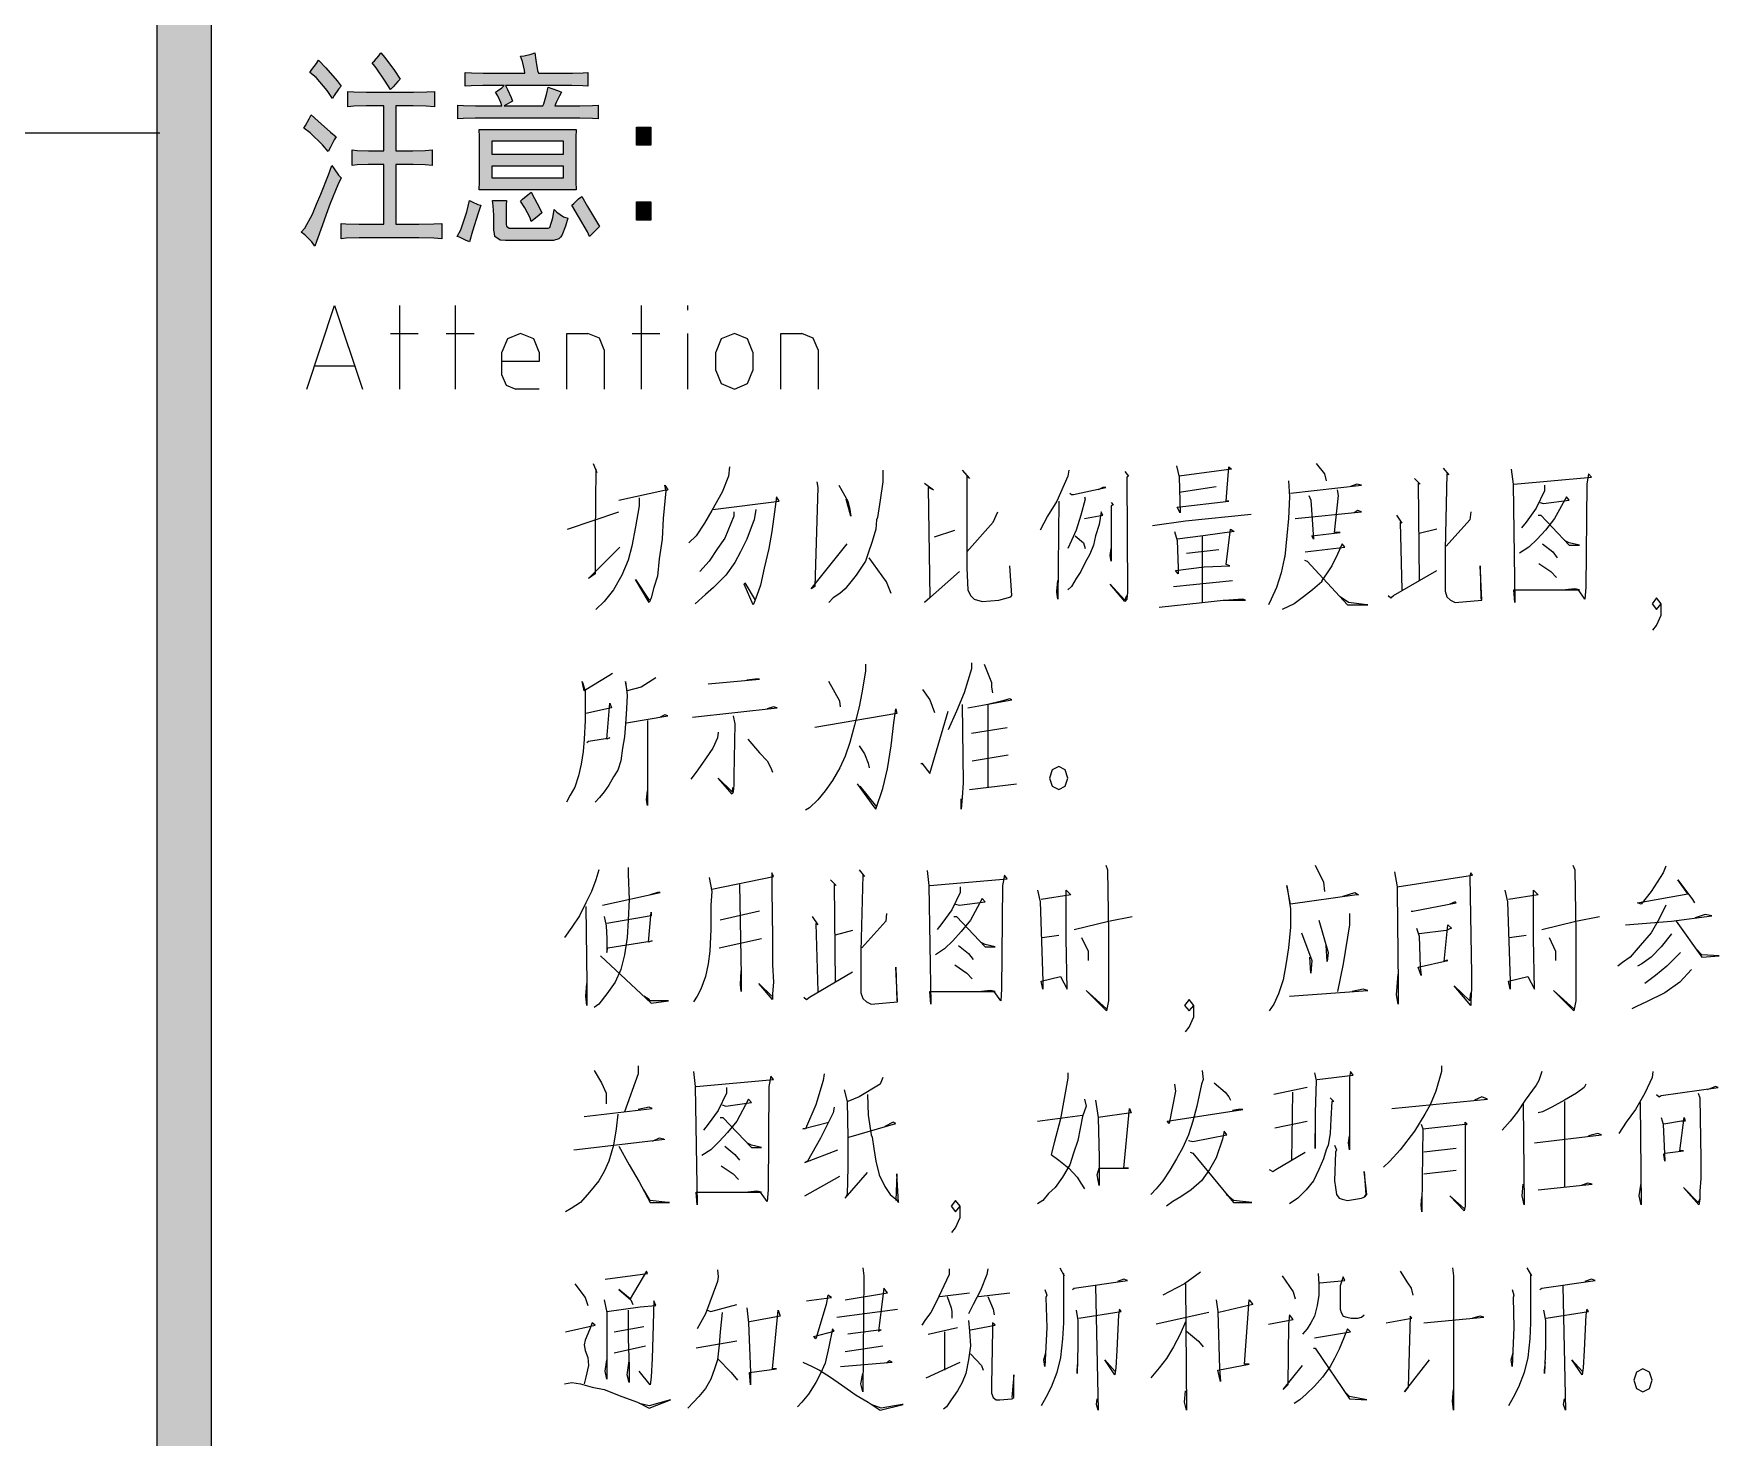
# Model space of a CAD drawing. Header units: millimetres. Extents: x 0 to 829, y 0 to 586.
# Drawn here: x 767.22 to 797.86, y 418.97 to 444.48 of the extents above; entities that cross this region are included whole.
import ezdxf

# ---------------------------------------------------------------- set-up
doc = ezdxf.new("R2010")
doc.units = ezdxf.units.MM

msp = doc.modelspace()

# ---------------------------------------------------------------- hatches: boundary and pattern name
h = msp.add_hatch(color=0)
h.dxf.hatch_style = 2
h.paths.add_polyline_path([(770.449028, 9.860139), (769.464778, 9.860139), (769.464778, 575.772139), (770.449028, 575.772139)])
h = msp.add_hatch(color=0)
h.dxf.hatch_style = 2
h.paths.add_polyline_path([(772.399889, 443.999056), (772.530417, 443.865), (772.738556, 443.628639), (772.809111, 443.526333), (772.759722, 443.473417), (772.682111, 443.360528), (772.653889, 443.304083), (772.558639, 443.45225), (772.354028, 443.688611), (772.241139, 443.776806), (772.279944, 443.829722), (772.361083, 443.939083)])
h = msp.add_hatch(color=0)
h.dxf.hatch_style = 2
h.paths.add_polyline_path([(773.377083, 443.953194), (773.415889, 443.992), (773.4935, 444.080194), (773.532306, 444.133111), (773.602861, 444.048444), (773.77925, 443.812083), (773.885083, 443.656861), (773.84275, 443.614528), (773.754556, 443.51575), (773.708694, 443.466361), (773.613444, 443.621583), (773.447639, 443.865)])
h = msp.add_hatch(color=0)
h.dxf.hatch_style = 2
h.paths.add_polyline_path([(775.486694, 443.540444), (775.384389, 443.540444), (775.172722, 443.533389), (775.063361, 443.526333), (775.063361, 443.776806), (775.179778, 443.76975), (775.391444, 443.762694), (775.486694, 443.762694), (776.149917, 443.762694), (776.146389, 443.819139), (776.107583, 443.977889), (776.072306, 444.073139), (776.135806, 444.080194), (776.262806, 444.108417), (776.329833, 444.133111), (776.351, 443.999056), (776.38275, 443.812083), (776.396861, 443.762694), (776.904861, 443.762694), (777.01775, 443.762694), (777.211778, 443.76975), (777.296444, 443.776806), (777.296444, 443.526333), (777.201194, 443.533389), (777.007167, 443.540444), (776.904861, 443.540444), (775.797139, 443.540444), (775.835944, 443.466361), (775.902972, 443.32525), (775.927667, 443.258222), (775.772444, 443.170028), (776.474472, 443.170028), (776.495639, 443.205306), (776.545028, 443.378167), (776.57325, 443.508694), (776.640278, 443.487528), (776.760222, 443.441667), (776.816667, 443.4205), (776.777861, 443.353472), (776.717889, 443.23), (776.696722, 443.170028), (777.028333, 443.170028), (777.151806, 443.170028), (777.377583, 443.177083), (777.483417, 443.184139), (777.483417, 442.933667), (777.377583, 442.940722), (777.151806, 442.947778), (777.028333, 442.947778), (775.363222, 442.947778), (775.246806, 442.947778), (775.028083, 442.940722), (774.929306, 442.933667), (774.929306, 443.184139), (775.035139, 443.177083), (775.250333, 443.170028), (775.363222, 443.170028), (775.730111, 443.170028), (775.712472, 443.23), (775.656028, 443.353472), (775.617222, 443.4205), (775.6525, 443.441667), (775.730111, 443.501639), (775.772444, 443.540444)])
h = msp.add_hatch(color=0)
h.dxf.hatch_style = 2
h.paths.add_polyline_path([(774.019139, 443.4205), (774.124972, 443.4205), (774.368389, 443.427556), (774.5095, 443.434611), (774.5095, 443.155917), (774.357806, 443.162972), (774.117917, 443.170028), (774.029722, 443.170028), (773.807472, 443.170028), (773.807472, 442.355111), (774.019139, 442.355111), (774.114389, 442.355111), (774.336639, 442.362167), (774.463639, 442.369222), (774.463639, 442.087), (774.340167, 442.097583), (774.117917, 442.104639), (774.019139, 442.104639), (773.807472, 442.104639), (773.807472, 441.021611), (774.086167, 441.021611), (774.220222, 441.021611), (774.495389, 441.028667), (774.640028, 441.035722), (774.640028, 440.757028), (774.495389, 440.764083), (774.22375, 440.771139), (774.09675, 440.771139), (773.285361, 440.771139), (773.140722, 440.771139), (772.904361, 440.764083), (772.809111, 440.757028), (772.809111, 441.035722), (772.897306, 441.028667), (773.140722, 441.021611), (773.295944, 441.021611), (773.585222, 441.021611), (773.585222, 442.104639), (773.408833, 442.104639), (773.303, 442.104639), (773.101917, 442.097583), (773.010194, 442.087), (773.010194, 442.369222), (773.101917, 442.362167), (773.310056, 442.355111), (773.419417, 442.355111), (773.585222, 442.355111), (773.585222, 443.170028), (773.377083, 443.170028), (773.264194, 443.170028), (773.041944, 443.162972), (772.932583, 443.155917), (772.932583, 443.434611), (773.041944, 443.427556), (773.27125, 443.4205), (773.387667, 443.4205)])
h = msp.add_hatch(color=0)
h.dxf.hatch_style = 2
h.paths.add_polyline_path([(772.265833, 443.00775), (772.392833, 442.894861), (772.618611, 442.693778), (772.720917, 442.605583), (772.685639, 442.556194), (772.615083, 442.422139), (772.576278, 442.341), (772.470444, 442.464472), (772.248194, 442.679667), (772.131778, 442.767861), (772.163528, 442.813722), (772.230556, 442.933667)])
h = msp.add_hatch(color=0)
h.dxf.hatch_style = 2
h.paths.add_polyline_path([(778.439444, 442.457417), (778.181917, 442.457417), (778.181917, 442.7855), (778.439444, 442.7855)])
h = msp.add_hatch(color=0)
h.paths.add_polyline_path([(777.084778, 442.739639), (777.077722, 442.598528), (777.074194, 442.326889), (777.074194, 442.192833), (777.074194, 442.065833), (777.077722, 441.790667), (777.084778, 441.646028), (775.317361, 441.646028), (775.324417, 441.790667), (775.327944, 442.072889), (775.327944, 442.206944), (775.327944, 442.341), (775.324417, 442.605583), (775.317361, 442.739639)])
h.paths.add_polyline_path([(776.851944, 442.295139), (776.851944, 442.5315), (775.550194, 442.5315), (775.550194, 442.295139)])
h.paths.add_polyline_path([(776.851944, 441.86475), (776.851944, 442.072889), (775.550194, 442.072889), (775.550194, 441.86475)])
h = msp.add_hatch(color=0)
h.dxf.hatch_style = 2
h.paths.add_polyline_path([(772.809111, 441.86475), (772.749139, 441.734222), (772.611556, 441.395556), (772.537472, 441.194472), (772.463389, 440.989861), (772.361083, 440.704111), (772.332861, 440.622972), (772.276417, 440.697056), (772.152944, 440.824056), (772.085917, 440.873444), (772.149417, 440.947528), (772.287, 441.205056), (772.364611, 441.384972), (772.442222, 441.568417), (772.579806, 441.917667), (772.643306, 442.087), (772.682111, 442.0235), (772.76325, 441.910611)])
h = msp.add_hatch(color=0)
h.dxf.hatch_style = 2
h.paths.add_polyline_path([(776.262806, 441.600167), (776.322778, 441.487278), (776.421556, 441.303833), (776.460361, 441.22975), (776.410972, 441.183889), (776.312194, 441.10275), (776.262806, 441.067472), (776.245167, 441.1345), (776.149917, 441.317944), (776.072306, 441.437889), (776.107583, 441.473167), (776.202833, 441.554306)])
h = msp.add_hatch(color=0)
h.dxf.hatch_style = 2
h.paths.add_polyline_path([(775.352639, 441.363806), (775.30325, 441.222694), (775.197417, 440.891083), (775.140972, 440.697056), (775.073944, 440.732333), (774.964583, 440.78525), (774.918722, 440.799361), (774.98575, 440.919306), (775.095111, 441.243861), (775.140972, 441.452), (775.190361, 441.423778), (775.296194, 441.377917)])
h = msp.add_hatch(color=0)
h.dxf.hatch_style = 2
h.paths.add_polyline_path([(775.818306, 441.452), (775.81125, 441.370861), (775.807722, 441.236806), (775.807722, 441.183889), (775.807722, 441.141556), (775.81125, 441.060417), (775.81125, 441.021611), (775.814778, 440.986333), (775.867694, 440.947528), (775.917083, 440.947528), (776.57325, 440.947528), (776.605, 440.961639), (776.661444, 441.1345), (776.682611, 441.289722), (776.728472, 441.236806), (776.851944, 441.155667), (776.929556, 441.127444), (776.89075, 440.986333), (776.823722, 440.817), (776.7955, 440.78525), (776.767278, 440.757028), (776.672028, 440.725278), (776.605, 440.725278), (775.797139, 440.725278), (775.701889, 440.732333), (775.603111, 440.795833), (775.596056, 440.852278), (775.589, 440.908722), (775.585472, 441.035722), (775.585472, 441.109806), (775.585472, 441.183889), (775.574889, 441.35675), (775.564306, 441.452)])
h = msp.add_hatch(color=0)
h.dxf.hatch_style = 2
h.paths.add_polyline_path([(777.183556, 441.526083), (777.289389, 441.342639), (777.451667, 441.067472), (777.504583, 440.979278), (777.455194, 440.926361), (777.367, 440.838167), (777.328194, 440.799361), (777.289389, 440.8805), (777.127111, 441.162722), (777.007167, 441.363806), (777.038917, 441.399083), (777.127111, 441.480222)])
h = msp.add_hatch(color=0)
h.dxf.hatch_style = 2
h.paths.add_polyline_path([(778.439444, 441.095694), (778.181917, 441.095694), (778.181917, 441.423778), (778.439444, 441.423778)])

# ---------------------------------------------------------------- linework, layer by layer
at = {"color": 0, "lineweight": 0}
for points in [[(770.449028, 9.860139), (769.464778, 9.860139), (769.464778, 575.772139), (770.449028, 575.772139)], [(772.399889, 443.999056), (772.530417, 443.865), (772.738556, 443.628639), (772.809111, 443.526333), (772.759722, 443.473417), (772.682111, 443.360528), (772.653889, 443.304083), (772.558639, 443.45225), (772.354028, 443.688611), (772.241139, 443.776806), (772.279944, 443.829722), (772.361083, 443.939083)], [(773.377083, 443.953194), (773.415889, 443.992), (773.4935, 444.080194), (773.532306, 444.133111), (773.602861, 444.048444), (773.77925, 443.812083), (773.885083, 443.656861), (773.84275, 443.614528), (773.754556, 443.51575), (773.708694, 443.466361), (773.613444, 443.621583), (773.447639, 443.865)], [(775.486694, 443.540444), (775.384389, 443.540444), (775.172722, 443.533389), (775.063361, 443.526333), (775.063361, 443.776806), (775.179778, 443.76975), (775.391444, 443.762694), (775.486694, 443.762694), (776.149917, 443.762694), (776.146389, 443.819139), (776.107583, 443.977889), (776.072306, 444.073139), (776.135806, 444.080194), (776.262806, 444.108417), (776.329833, 444.133111), (776.351, 443.999056), (776.38275, 443.812083), (776.396861, 443.762694), (776.904861, 443.762694), (777.01775, 443.762694), (777.211778, 443.76975), (777.296444, 443.776806), (777.296444, 443.526333), (777.201194, 443.533389), (777.007167, 443.540444), (776.904861, 443.540444), (775.797139, 443.540444), (775.835944, 443.466361), (775.902972, 443.32525), (775.927667, 443.258222), (775.772444, 443.170028), (776.474472, 443.170028), (776.495639, 443.205306), (776.545028, 443.378167), (776.57325, 443.508694), (776.640278, 443.487528), (776.760222, 443.441667), (776.816667, 443.4205), (776.777861, 443.353472), (776.717889, 443.23), (776.696722, 443.170028), (777.028333, 443.170028), (777.151806, 443.170028), (777.377583, 443.177083), (777.483417, 443.184139), (777.483417, 442.933667), (777.377583, 442.940722), (777.151806, 442.947778), (777.028333, 442.947778), (775.363222, 442.947778), (775.246806, 442.947778), (775.028083, 442.940722), (774.929306, 442.933667), (774.929306, 443.184139), (775.035139, 443.177083), (775.250333, 443.170028), (775.363222, 443.170028), (775.730111, 443.170028), (775.712472, 443.23), (775.656028, 443.353472), (775.617222, 443.4205), (775.6525, 443.441667), (775.730111, 443.501639), (775.772444, 443.540444)], [(774.019139, 443.4205), (774.124972, 443.4205), (774.368389, 443.427556), (774.5095, 443.434611), (774.5095, 443.155917), (774.357806, 443.162972), (774.117917, 443.170028), (774.029722, 443.170028), (773.807472, 443.170028), (773.807472, 442.355111), (774.019139, 442.355111), (774.114389, 442.355111), (774.336639, 442.362167), (774.463639, 442.369222), (774.463639, 442.087), (774.340167, 442.097583), (774.117917, 442.104639), (774.019139, 442.104639), (773.807472, 442.104639), (773.807472, 441.021611), (774.086167, 441.021611), (774.220222, 441.021611), (774.495389, 441.028667), (774.640028, 441.035722), (774.640028, 440.757028), (774.495389, 440.764083), (774.22375, 440.771139), (774.09675, 440.771139), (773.285361, 440.771139), (773.140722, 440.771139), (772.904361, 440.764083), (772.809111, 440.757028), (772.809111, 441.035722), (772.897306, 441.028667), (773.140722, 441.021611), (773.295944, 441.021611), (773.585222, 441.021611), (773.585222, 442.104639), (773.408833, 442.104639), (773.303, 442.104639), (773.101917, 442.097583), (773.010194, 442.087), (773.010194, 442.369222), (773.101917, 442.362167), (773.310056, 442.355111), (773.419417, 442.355111), (773.585222, 442.355111), (773.585222, 443.170028), (773.377083, 443.170028), (773.264194, 443.170028), (773.041944, 443.162972), (772.932583, 443.155917), (772.932583, 443.434611), (773.041944, 443.427556), (773.27125, 443.4205), (773.387667, 443.4205)], [(772.265833, 443.00775), (772.392833, 442.894861), (772.618611, 442.693778), (772.720917, 442.605583), (772.685639, 442.556194), (772.615083, 442.422139), (772.576278, 442.341), (772.470444, 442.464472), (772.248194, 442.679667), (772.131778, 442.767861), (772.163528, 442.813722), (772.230556, 442.933667)], [(778.439444, 442.457417), (778.181917, 442.457417), (778.181917, 442.7855), (778.439444, 442.7855)], [(777.084778, 442.739639), (777.077722, 442.598528), (777.074194, 442.326889), (777.074194, 442.192833), (777.074194, 442.065833), (777.077722, 441.790667), (777.084778, 441.646028), (775.317361, 441.646028), (775.324417, 441.790667), (775.327944, 442.072889), (775.327944, 442.206944), (775.327944, 442.341), (775.324417, 442.605583), (775.317361, 442.739639)], [(776.851944, 442.295139), (776.851944, 442.5315), (775.550194, 442.5315), (775.550194, 442.295139)], [(772.809111, 441.86475), (772.749139, 441.734222), (772.611556, 441.395556), (772.537472, 441.194472), (772.463389, 440.989861), (772.361083, 440.704111), (772.332861, 440.622972), (772.276417, 440.697056), (772.152944, 440.824056), (772.085917, 440.873444), (772.149417, 440.947528), (772.287, 441.205056), (772.364611, 441.384972), (772.442222, 441.568417), (772.579806, 441.917667), (772.643306, 442.087), (772.682111, 442.0235), (772.76325, 441.910611)], [(776.851944, 441.86475), (776.851944, 442.072889), (775.550194, 442.072889), (775.550194, 441.86475)], [(776.262806, 441.600167), (776.322778, 441.487278), (776.421556, 441.303833), (776.460361, 441.22975), (776.410972, 441.183889), (776.312194, 441.10275), (776.262806, 441.067472), (776.245167, 441.1345), (776.149917, 441.317944), (776.072306, 441.437889), (776.107583, 441.473167), (776.202833, 441.554306)], [(775.352639, 441.363806), (775.30325, 441.222694), (775.197417, 440.891083), (775.140972, 440.697056), (775.073944, 440.732333), (774.964583, 440.78525), (774.918722, 440.799361), (774.98575, 440.919306), (775.095111, 441.243861), (775.140972, 441.452), (775.190361, 441.423778), (775.296194, 441.377917)], [(775.818306, 441.452), (775.81125, 441.370861), (775.807722, 441.236806), (775.807722, 441.183889), (775.807722, 441.141556), (775.81125, 441.060417), (775.81125, 441.021611), (775.814778, 440.986333), (775.867694, 440.947528), (775.917083, 440.947528), (776.57325, 440.947528), (776.605, 440.961639), (776.661444, 441.1345), (776.682611, 441.289722), (776.728472, 441.236806), (776.851944, 441.155667), (776.929556, 441.127444), (776.89075, 440.986333), (776.823722, 440.817), (776.7955, 440.78525), (776.767278, 440.757028), (776.672028, 440.725278), (776.605, 440.725278), (775.797139, 440.725278), (775.701889, 440.732333), (775.603111, 440.795833), (775.596056, 440.852278), (775.589, 440.908722), (775.585472, 441.035722), (775.585472, 441.109806), (775.585472, 441.183889), (775.574889, 441.35675), (775.564306, 441.452)], [(777.183556, 441.526083), (777.289389, 441.342639), (777.451667, 441.067472), (777.504583, 440.979278), (777.455194, 440.926361), (777.367, 440.838167), (777.328194, 440.799361), (777.289389, 440.8805), (777.127111, 441.162722), (777.007167, 441.363806), (777.038917, 441.399083), (777.127111, 441.480222)], [(778.439444, 441.095694), (778.181917, 441.095694), (778.181917, 441.423778), (778.439444, 441.423778)], [(786.020639, 430.953333), (785.97125, 431.1015), (785.854833, 431.161472), (785.734889, 431.1015), (785.6855, 430.953333), (785.734889, 430.805167), (785.854833, 430.745194), (785.97125, 430.805167)], [(796.642778, 420.006639), (796.593389, 420.154806), (796.473444, 420.214778), (796.357028, 420.154806), (796.307639, 420.006639), (796.357028, 419.858472), (796.473444, 419.794972), (796.593389, 419.858472)]]:
    msp.add_lwpolyline(points, close=True, dxfattribs=at)
for points in [[(769.514167, 442.676139), (757.682, 442.676139)], [(772.188222, 438.023), (772.692694, 439.543472), (773.200694, 438.023)], [(773.8745, 438.023), (773.8745, 439.543472)], [(774.8905, 438.023), (774.8905, 439.543472)], [(778.270111, 438.023), (778.270111, 439.543472)], [(779.11325, 439.458806), (779.11325, 439.543472)], [(773.708694, 439.035472), (774.213167, 439.035472)], [(774.721167, 439.035472), (775.229167, 439.035472)], [(776.410972, 438.696806), (776.312194, 438.936694), (776.072306, 439.035472), (775.832417, 438.936694), (775.733639, 438.696806)], [(776.915444, 438.023), (776.915444, 439.035472), (777.296444, 439.035472)], [(777.592778, 438.739139), (777.508111, 438.947278), (777.296444, 439.035472)], [(778.100778, 439.035472), (778.60525, 439.035472)], [(779.11325, 438.023), (779.11325, 439.035472)], [(780.295056, 438.696806), (780.196278, 438.936694), (779.959917, 439.035472), (779.720028, 438.936694), (779.62125, 438.696806)], [(780.803056, 438.023), (780.803056, 439.035472), (781.184056, 439.035472)], [(781.480389, 438.739139), (781.392194, 438.947278), (781.184056, 439.035472)], [(775.733639, 438.273472), (775.733639, 438.696806)], [(776.410972, 438.696806), (776.410972, 438.527472), (775.733639, 438.527472)], [(777.592778, 438.739139), (777.592778, 438.023)], [(779.62125, 438.358139), (779.62125, 438.696806)], [(780.295056, 438.696806), (780.295056, 438.358139)], [(781.480389, 438.739139), (781.480389, 438.023)], [(773.052528, 438.442806), (772.332861, 438.442806)], [(775.733639, 438.273472), (775.807722, 438.097083), (775.987639, 438.023)], [(779.62125, 438.358139), (779.720028, 438.121778), (779.959917, 438.023), (780.196278, 438.121778), (780.295056, 438.358139)], [(776.410972, 438.023), (775.987639, 438.023)], [(777.391694, 436.671861), (777.458722, 436.506056), (777.441083, 436.566028), (777.426972, 435.377167), (777.426972, 434.664556), (777.307028, 434.583417), (777.878528, 435.147861)], [(790.536194, 436.671861), (790.687889, 436.484889), (790.719639, 436.357889)], [(779.868194, 436.608361), (779.850556, 436.442556), (779.734139, 436.14975), (779.550694, 435.814611), (779.416639, 435.585306), (779.264944, 435.356), (779.130889, 435.229)], [(781.455694, 436.336722), (781.473333, 436.234417), (781.423944, 434.43525), (781.356917, 434.392917), (782.009556, 435.207833)], [(782.658667, 436.548389), (782.658667, 436.379056), (782.658667, 436.336722), (782.609278, 436.001583), (782.559889, 435.691139), (782.54225, 435.648806), (782.528139, 435.479472), (782.461111, 435.250167), (782.394083, 435.042028), (782.341167, 434.893861), (782.260028, 434.770389), (782.175361, 434.643389), (782.076583, 434.519917), (781.974278, 434.392917), (781.8755, 434.30825), (781.755556, 434.227111), (781.674417, 434.142444)], [(784.098, 436.548389), (784.232056, 436.400222), (784.182667, 436.442556), (784.182667, 436.001583), (784.182667, 435.564139), (784.182667, 435.1655), (784.182667, 434.872694), (784.182667, 434.855056), (784.182667, 434.770389), (784.200306, 434.37175), (784.249694, 434.269444), (784.316722, 434.205944), (784.464889, 434.163611), (784.768278, 434.184778), (784.983472, 434.248278), (785.001111, 434.269444), (784.969361, 434.812722)], [(786.038278, 436.548389), (786.020639, 436.442556), (785.819556, 435.983944), (785.65375, 435.712306), (785.519694, 435.458306)], [(787.057806, 436.527222), (787.124833, 436.442556), (787.093083, 436.421389), (787.107194, 434.350583), (787.107194, 434.329417), (787.093083, 434.205944), (787.057806, 434.163611), (786.789694, 434.477583), (787.057806, 434.184778), (787.093083, 434.269444)], [(787.996194, 436.629528), (788.045583, 436.421389), (788.063222, 435.772278), (788.010306, 435.878111), (788.948694, 435.983944), (788.899306, 435.983944), (788.948694, 436.608361), (788.998083, 436.566028), (788.045583, 436.442556)], [(790.03525, 436.357889), (790.052889, 436.065083), (790.03525, 435.669972), (790.0035, 435.356), (789.968222, 434.978528), (789.950583, 434.936194), (789.901194, 434.685722), (789.816528, 434.414083), (789.71775, 434.205944), (789.668361, 434.100111)], [(792.324778, 436.400222), (792.427083, 436.294389), (792.391806, 436.315556), (792.409444, 434.541083)], [(792.843361, 436.587194), (792.945667, 436.463722), (792.910389, 436.484889), (792.878639, 435.105528), (792.878639, 434.519917), (792.878639, 434.350583), (792.910389, 434.248278), (792.977417, 434.184778), (793.062083, 434.142444), (793.548917, 434.184778), (793.513639, 434.812722), (793.531278, 434.205944)], [(794.081611, 436.566028), (794.116889, 436.294389), (794.148639, 434.142444), (794.131, 434.37175), (795.319861, 434.37175), (795.235194, 434.392917), (795.069389, 434.37175)], [(794.131, 436.294389), (795.538583, 436.421389), (795.485667, 436.484889), (795.453917, 436.294389), (795.436278, 434.414083), (795.418639, 434.205944), (795.302222, 434.37175)], [(778.227778, 436.043917), (778.227778, 435.899278), (778.16075, 435.521806), (778.093722, 435.1655), (778.026694, 434.915028), (777.910278, 434.643389), (777.758583, 434.37175), (777.592778, 434.163611), (777.441083, 434.018972)], [(777.860889, 436.001583), (778.714611, 436.192083), (778.696972, 436.27675), (778.746361, 436.192083), (778.714611, 436.170917), (778.661694, 435.669972), (778.647583, 435.2925), (778.594667, 434.936194), (778.562917, 434.622222), (778.495889, 434.414083), (778.4465, 434.227111), (778.411222, 434.142444), (778.16075, 434.56225), (778.411222, 434.184778)], [(779.564806, 435.835778), (780.771306, 435.983944), (780.721917, 436.065083), (780.686639, 435.793444), (780.63725, 435.437139), (780.587861, 435.126694), (780.503194, 434.770389), (780.436167, 434.456417), (780.369139, 434.269444), (780.31975, 434.142444), (780.302111, 434.100111), (780.136306, 434.477583), (780.150417, 434.49875), (780.337389, 434.184778)], [(781.857861, 436.27675), (782.023667, 435.983944), (782.058944, 435.835778), (782.076583, 435.712306), (781.991917, 436.02275)], [(783.413611, 436.315556), (783.579417, 436.192083), (783.480639, 436.234417), (783.512389, 434.227111), (783.413611, 434.142444), (784.048611, 434.706889)], [(786.324028, 436.065083), (786.338139, 436.02275), (786.257, 435.729944), (786.172333, 435.458306), (786.087667, 435.271333), (786.020639, 435.126694)], [(786.055917, 436.128583), (786.087667, 436.107417), (786.122944, 436.107417), (786.708556, 436.234417), (786.655639, 436.234417), (786.5745, 436.192083)], [(788.045583, 436.14975), (788.715861, 436.255583)], [(790.070528, 436.128583), (791.358167, 436.27675), (791.2735, 436.294389), (791.157083, 436.255583)], [(790.402139, 436.08625), (790.437417, 436.001583), (790.486806, 435.2925), (790.455056, 435.356), (790.970111, 435.4195), (790.871333, 435.4195), (790.938361, 436.08625), (790.920722, 436.192083)], [(794.600194, 435.962778), (794.667222, 435.941611), (795.136417, 436.001583), (795.087028, 436.065083), (794.868306, 435.669972), (794.7025, 435.458306), (794.550806, 435.2925), (794.399111, 435.147861), (794.233306, 435.042028)], [(794.684861, 436.27675), (794.684861, 436.170917), (794.533167, 435.856944), (794.349722, 435.606472), (794.265056, 435.500639)], [(776.9225, 435.479472), (777.860889, 435.793444)], [(780.3515, 435.835778), (780.31975, 435.648806), (780.302111, 435.606472), (780.185694, 435.2925), (780.069278, 435.063194), (779.966972, 434.872694), (779.801167, 434.643389), (779.600083, 434.43525), (779.582444, 434.414083), (779.434278, 434.290611), (779.247306, 434.121278)], [(779.949333, 435.793444), (779.949333, 435.712306), (779.783528, 435.313667), (779.649472, 435.126694), (779.497778, 434.893861), (779.331972, 434.706889)], [(784.182667, 435.063194), (784.665972, 435.606472), (784.750639, 435.793444)], [(785.854833, 435.983944), (785.837194, 434.205944), (785.819556, 434.329417), (785.819556, 434.350583), (785.837194, 434.541083)], [(786.324028, 435.669972), (786.655639, 435.729944), (786.623889, 435.793444), (786.588611, 435.564139), (786.525111, 435.356), (786.489833, 435.186667), (786.422806, 435.020861), (786.338139, 434.872694), (786.257, 434.706889), (786.172333, 434.583417), (786.087667, 434.43525), (786.020639, 434.37175)], [(786.807333, 435.962778), (786.842611, 435.920444), (786.807333, 435.899278), (786.807333, 434.893861), (786.789694, 434.999694), (786.807333, 435.126694)], [(787.55875, 435.542972), (788.162, 435.627639), (789.350861, 435.751111)], [(790.151667, 435.669972), (791.358167, 435.793444), (791.291139, 435.814611), (791.224111, 435.772278)], [(791.993167, 435.729944), (792.091944, 435.585306), (792.060194, 435.606472), (792.091944, 434.37175)], [(793.347833, 435.793444), (793.330194, 435.648806), (792.896278, 435.1655)], [(794.568444, 435.729944), (794.617833, 435.729944), (795.136417, 435.186667), (795.319861, 435.186667), (795.136417, 435.229), (795.05175, 435.271333)], [(783.597056, 435.334833), (783.963944, 435.458306)], [(787.960917, 435.437139), (788.010306, 435.271333), (788.027944, 434.770389), (788.027944, 434.664556), (787.978556, 434.728056), (788.497139, 434.791556), (788.966333, 434.812722), (788.899306, 434.833889), (788.980444, 435.479472), (789.047472, 435.437139), (788.4795, 435.356), (788.010306, 435.2925)], [(792.726944, 435.479472), (792.409444, 435.398333)], [(786.154694, 435.356), (786.306389, 435.229), (786.338139, 435.126694)], [(788.461861, 435.356), (788.461861, 434.142444)], [(790.335111, 435.063194), (791.054778, 435.147861), (791.005389, 435.207833), (790.920722, 435.020861), (790.821944, 434.812722), (790.737278, 434.685722), (790.6385, 434.541083), (790.6385, 434.519917), (790.469167, 434.37175), (790.303361, 434.248278), (790.134028, 434.121278), (789.918833, 434.018972)], [(794.649583, 435.207833), (794.836556, 435.063194), (794.917694, 434.957361)], [(782.810361, 434.30825), (782.725694, 434.519917), (782.408194, 434.957361)], [(788.179639, 435.042028), (788.76525, 435.105528)], [(790.321, 434.915028), (790.370389, 434.893861), (791.104167, 434.100111), (791.474583, 434.100111), (791.456944, 434.100111), (791.121806, 434.142444), (790.970111, 434.248278)], [(794.582556, 434.855056), (794.801278, 434.706889), (794.903583, 434.601056)], [(787.943278, 434.43525), (789.015722, 434.541083)], [(791.841472, 434.269444), (791.890861, 434.227111), (791.94025, 434.269444), (792.726944, 434.728056)], [(787.678694, 434.057778), (788.461861, 434.142444), (788.846389, 434.184778), (789.248556, 434.184778), (789.199167, 434.205944), (788.948694, 434.184778)], [(796.656889, 433.6415), (796.723917, 433.726167), (796.808583, 433.913139), (796.808583, 434.121278), (796.723917, 434.227111), (796.642778, 434.121278), (796.723917, 434.018972), (796.808583, 434.121278)], [(782.341167, 433.024139), (782.341167, 432.897139), (782.274139, 432.502028), (782.22475, 432.248028), (782.140083, 431.916417), (782.058944, 431.602444), (781.974278, 431.351972), (781.8755, 431.140306), (781.741444, 430.911), (781.607389, 430.724028), (781.473333, 430.554694), (781.321639, 430.410056), (781.254611, 430.367722)], [(784.267333, 433.045306), (784.267333, 432.939472), (784.133278, 432.502028), (783.999222, 432.166889), (783.847528, 431.83175)], [(784.500167, 433.024139), (784.634222, 432.689), (784.634222, 432.604333), (784.651861, 432.502028)], [(777.744472, 432.854806), (777.677444, 432.812472), (777.225889, 432.540833), (777.190611, 432.710167), (777.243528, 432.540833), (777.243528, 431.997556), (777.225889, 431.662417), (777.20825, 431.433111), (777.1765, 431.203806), (777.123583, 430.995667), (777.056556, 430.787528), (776.975417, 430.639361), (776.908389, 430.515889)], [(778.531167, 432.773667), (778.263056, 432.604333), (778.012583, 432.540833), (777.977306, 432.710167), (778.012583, 432.459694), (777.994944, 432.209222), (777.977306, 431.937583), (777.959667, 431.70475), (777.927917, 431.496611), (777.892639, 431.267306), (777.84325, 431.097972), (777.758583, 430.9745), (777.677444, 430.826333), (777.592778, 430.702861), (777.508111, 430.597028), (777.426972, 430.515889)], [(779.483667, 432.667833), (780.418528, 432.7525), (780.337389, 432.7525), (780.185694, 432.731333)], [(781.889611, 432.248028), (781.8755, 432.353861), (781.674417, 432.710167)], [(783.378333, 432.562), (783.512389, 432.375028), (783.597056, 432.145722)], [(784.200306, 432.226861), (785.001111, 432.375028), (784.969361, 432.396194), (784.817667, 432.353861), (784.567194, 432.290361), (784.567194, 430.787528)], [(777.275278, 431.602444), (777.307028, 431.623611), (777.695083, 431.683583), (777.642167, 431.662417), (777.695083, 432.311528), (777.726833, 432.226861), (777.257639, 432.124556)], [(777.994944, 431.955222), (778.746361, 432.082222), (778.696972, 432.103389), (778.612306, 432.061056)], [(779.197917, 432.061056), (780.736028, 432.226861), (780.669, 432.248028), (780.552583, 432.209222)], [(779.935222, 432.082222), (779.966972, 431.937583), (779.949333, 430.995667), (779.949333, 430.826333), (779.935222, 430.702861), (779.917583, 430.660528), (779.667111, 430.953333), (779.917583, 430.702861), (779.935222, 430.787528)], [(782.193, 430.8475), (782.492861, 430.431222), (782.528139, 430.388889), (782.658667, 430.766361), (782.743333, 431.119139), (782.810361, 431.538944), (782.85975, 431.955222), (782.895028, 432.209222), (782.912667, 432.124556), (781.423944, 431.874083)], [(783.346583, 431.203806), (783.364222, 431.224972), (783.512389, 431.038), (783.847528, 432.166889)], [(784.098, 432.290361), (784.115639, 430.868667), (784.098, 430.597028), (784.080361, 430.388889), (784.080361, 430.575861)], [(778.379472, 431.997556), (778.379472, 430.452389), (778.361833, 430.554694), (778.379472, 430.724028)], [(779.667111, 431.789417), (779.649472, 431.683583), (779.564806, 431.496611), (779.381361, 431.224972), (779.264944, 431.059167), (779.166167, 430.932167)], [(784.267333, 431.76825), (784.916444, 431.874083)], [(780.203333, 431.662417), (780.418528, 431.411944), (780.552583, 431.267306), (780.619611, 431.140306), (780.654889, 431.059167)], [(782.22475, 431.538944), (782.327056, 431.390778), (782.394083, 431.224972), (782.408194, 431.140306)], [(784.281444, 431.267306), (784.934083, 431.373139)], [(784.232056, 430.745194), (785.085778, 430.8475)], [(782.242389, 430.808694), (782.54225, 430.431222), (782.528139, 430.431222)], [(778.026694, 429.330556), (778.026694, 429.207083), (778.044333, 428.744944), (778.026694, 428.371), (778.012583, 428.057028), (777.959667, 427.743056), (777.892639, 427.471417), (777.793861, 427.242111), (777.642167, 427.033972), (777.494, 426.843472), (777.409333, 426.779972)], [(786.708556, 429.372889), (786.740306, 429.288222), (786.757944, 428.141694), (786.757944, 427.429083), (786.757944, 426.906972), (786.722667, 426.72), (786.355778, 427.093944), (786.722667, 426.758806)], [(790.518556, 429.372889), (790.67025, 429.058917), (790.687889, 428.893111)], [(795.203444, 429.372889), (795.235194, 429.288222), (795.252833, 428.141694), (795.252833, 427.429083), (795.252833, 426.906972), (795.221083, 426.72), (794.850667, 427.093944), (795.221083, 426.758806)], [(796.89325, 429.351722), (796.840333, 429.22825), (796.625139, 428.893111), (796.441694, 428.663806), (796.374667, 428.684972), (797.291889, 428.850778), (797.108444, 429.10125), (797.376556, 428.744944), (797.411833, 428.684972)], [(777.494, 429.288222), (777.441083, 429.10125), (777.359944, 428.893111), (777.257639, 428.684972), (777.141222, 428.452139), (777.007167, 428.244), (776.873111, 428.057028)], [(779.497778, 429.143583), (779.550694, 428.893111), (779.533056, 428.642639), (779.533056, 428.201667), (779.515417, 427.806556), (779.483667, 427.57725), (779.434278, 427.344417), (779.349611, 427.115111), (779.282583, 426.991639), (779.215556, 426.885806)], [(779.550694, 428.935444), (780.669, 429.16475), (780.63725, 429.22825), (780.63725, 428.914278), (780.654889, 428.057028), (780.654889, 427.616056), (780.654889, 427.556083), (780.669, 427.242111), (780.654889, 427.033972), (780.654889, 426.928139), (780.400889, 427.220944), (780.63725, 426.991639)], [(780.051639, 429.016583), (780.083389, 427.365583), (780.083389, 427.072778), (780.069278, 427.199778), (780.083389, 427.45025)], [(781.706167, 429.10125), (781.808472, 428.998944), (781.773194, 429.016583), (781.790833, 427.242111)], [(782.22475, 429.288222), (782.327056, 429.16475), (782.291778, 429.185917), (782.260028, 427.806556), (782.260028, 427.220944), (782.260028, 427.051611), (782.291778, 426.949306), (782.358806, 426.885806), (782.443472, 426.843472), (782.926778, 426.885806), (782.895028, 427.51375), (782.912667, 426.906972)], [(783.463, 429.270583), (783.49475, 428.998944), (783.530028, 426.843472), (783.512389, 427.072778), (784.70125, 427.072778), (784.616583, 427.093944), (784.450778, 427.072778)], [(783.512389, 428.998944), (784.916444, 429.122417), (784.867056, 429.185917), (784.835306, 428.998944), (784.817667, 427.115111), (784.800028, 426.906972), (784.683611, 427.072778)], [(791.023028, 428.808444), (791.238222, 428.871944), (791.30525, 428.829611), (791.2735, 428.829611), (790.070528, 428.663806), (790.0035, 428.998944), (790.070528, 428.579139), (790.070528, 428.244), (790.03525, 427.870056), (789.985861, 427.556083), (789.936472, 427.284444), (789.851806, 427.033972), (789.767139, 426.843472), (789.682472, 426.72)], [(791.957889, 429.249417), (792.007278, 428.977778), (792.007278, 428.893111), (792.024917, 427.199778), (792.024917, 426.843472), (791.993167, 427.012806), (792.024917, 427.38675)], [(792.007278, 428.977778), (793.379583, 429.185917), (793.347833, 429.22825), (793.330194, 429.16475), (793.361944, 427.38675), (793.361944, 427.32325), (793.361944, 427.136278), (793.347833, 426.906972), (793.347833, 426.822306), (793.044444, 427.178611), (793.330194, 426.906972), (793.347833, 427.051611)], [(777.561028, 428.642639), (778.612306, 428.871944), (778.562917, 428.871944), (778.428861, 428.829611)], [(783.981583, 428.663806), (784.048611, 428.642639), (784.517806, 428.706139), (784.464889, 428.766111), (784.249694, 428.371), (784.080361, 428.162861), (783.932194, 427.993528), (783.7805, 427.848889), (783.614694, 427.743056)], [(784.06625, 428.977778), (784.06625, 428.871944), (783.914556, 428.557972), (783.731111, 428.3075), (783.646444, 428.201667)], [(785.470306, 428.914278), (785.519694, 428.706139), (785.569083, 427.263278), (785.569083, 427.115111), (785.537333, 427.263278), (785.886583, 427.344417), (786.006528, 427.115111), (785.988889, 428.035861), (785.988889, 428.914278), (786.073556, 428.829611), (785.537333, 428.744944)], [(792.261278, 428.536806), (792.293028, 428.536806), (793.079722, 428.684972), (793.062083, 428.706139), (792.963306, 428.663806)], [(793.965194, 428.914278), (794.014583, 428.706139), (794.063972, 427.263278), (794.063972, 427.115111), (794.032222, 427.263278), (794.385, 427.344417), (794.501417, 427.115111), (794.483778, 428.035861), (794.483778, 428.914278), (794.568444, 428.829611), (794.032222, 428.744944)], [(777.257639, 428.621472), (777.275278, 427.220944), (777.275278, 426.822306), (777.257639, 426.991639), (777.275278, 427.220944)], [(777.592778, 428.4345), (777.628056, 428.265167), (777.642167, 428.035861), (777.642167, 427.785389), (777.659806, 427.870056), (778.464139, 427.993528), (778.397111, 427.972361), (778.4465, 428.515639), (778.4465, 428.452139), (777.642167, 428.3075)], [(780.418528, 428.536806), (779.698861, 428.371)], [(781.371028, 428.4345), (781.473333, 428.286333), (781.438056, 428.3075), (781.473333, 427.072778)], [(782.725694, 428.494472), (782.711583, 428.349833), (782.274139, 427.870056)], [(783.946306, 428.4345), (783.999222, 428.4345), (784.517806, 427.887694), (784.70125, 427.887694), (784.517806, 427.930028), (784.433139, 427.972361)], [(786.137056, 428.201667), (786.757944, 428.349833), (787.191861, 428.4345)], [(790.585583, 428.371), (790.754917, 427.785389), (790.737278, 427.616056), (790.719639, 427.908861)], [(791.139444, 428.494472), (791.139444, 428.286333), (791.023028, 427.57725), (790.920722, 427.072778)], [(794.635472, 428.201667), (795.252833, 428.349833), (795.68675, 428.4345)], [(796.89325, 428.642639), (796.773306, 428.392167), (796.625139, 428.141694), (796.424056, 427.908861), (796.240611, 427.700722), (796.106556, 427.598417), (796.021889, 427.534917)], [(796.155944, 428.286333), (796.992028, 428.349833), (797.729333, 428.452139), (797.609389, 428.473306), (797.425944, 428.413333)], [(782.108333, 428.1805), (781.790833, 428.099361)], [(785.554972, 428.057028), (785.854833, 428.099361)], [(790.268083, 428.141694), (790.455056, 427.637222), (790.437417, 427.407917), (790.419778, 427.700722)], [(792.360056, 428.222833), (792.409444, 428.078194), (792.427083, 427.51375), (792.444722, 427.365583), (792.391806, 427.51375), (792.928028, 427.637222), (792.896278, 427.637222), (792.861, 427.616056), (792.928028, 428.286333), (792.995056, 428.222833), (792.896278, 428.1805), (792.409444, 428.120528)], [(794.049861, 428.057028), (794.349722, 428.099361)], [(796.992028, 428.120528), (796.808583, 427.887694), (796.625139, 427.700722), (796.455806, 427.57725), (796.374667, 427.534917)], [(797.076694, 428.349833), (797.545889, 427.700722), (797.863389, 427.721889), (797.545889, 427.743056), (797.443583, 427.848889)], [(779.68475, 427.870056), (780.453806, 428.035861)], [(784.030972, 427.908861), (784.214417, 427.764222), (784.299083, 427.658389)], [(786.271111, 428.057028), (786.391056, 427.806556), (786.391056, 427.637222)], [(794.769528, 428.057028), (794.885944, 427.806556), (794.885944, 427.637222)], [(797.157833, 427.785389), (796.907361, 427.534917), (796.706278, 427.365583), (796.508722, 427.220944)], [(777.52575, 427.721889), (778.4465, 426.864639), (778.764, 426.906972), (778.428861, 426.906972), (778.411222, 426.928139), (778.312444, 426.991639)], [(783.963944, 427.556083), (784.182667, 427.407917), (784.281444, 427.305611)], [(797.358917, 427.471417), (797.143722, 427.242111), (796.875611, 427.051611), (796.540472, 426.885806), (796.357028, 426.801139), (796.272361, 426.758806)], [(781.222861, 426.970472), (781.27225, 426.928139), (781.321639, 426.970472), (782.108333, 427.429083)], [(788.162, 426.342528), (788.229028, 426.427194), (788.313694, 426.614167), (788.313694, 426.822306), (788.229028, 426.928139), (788.144361, 426.822306), (788.229028, 426.72), (788.313694, 426.822306)], [(790.052889, 426.991639), (791.474583, 427.093944), (791.389917, 427.115111), (791.188833, 427.072778)], [(777.409333, 425.6405), (777.543389, 425.411194), (777.628056, 425.224222), (777.628056, 425.033722)], [(778.210139, 425.725167), (778.210139, 425.577), (777.959667, 424.889083)], [(779.215556, 425.619333), (779.247306, 425.347694), (779.282583, 423.19575), (779.264944, 423.425056), (780.453806, 423.425056), (780.369139, 423.446222), (780.203333, 423.425056)], [(788.461861, 425.6405), (788.4795, 425.474694), (788.44775, 425.390028), (788.363083, 424.991389), (788.296056, 424.71975), (788.211389, 424.469278), (788.112611, 424.239972), (787.996194, 424.031833), (787.87625, 423.823694), (787.745722, 423.633194), (787.625778, 423.488556), (787.527, 423.382722)], [(790.553833, 425.474694), (791.206472, 425.555833), (791.157083, 425.619333), (791.139444, 425.5135), (791.139444, 424.469278), (791.139444, 424.197639), (791.121806, 424.324639), (791.139444, 424.448111)], [(792.811611, 425.725167), (792.811611, 425.619333), (792.712833, 425.263028), (792.610528, 425.012556), (792.51175, 424.84675), (792.324778, 424.532778), (792.060194, 424.197639), (791.873222, 423.9895), (791.756806, 423.883667)], [(794.635472, 425.619333), (794.582556, 425.453528), (794.533167, 425.368861), (794.332083, 425.097222), (794.198028, 424.889083), (794.063972, 424.71975), (793.915806, 424.553944)], [(796.656889, 425.619333), (796.642778, 425.5135), (796.508722, 425.224222), (796.339389, 424.931417), (796.173583, 424.698583), (796.039528, 424.490444)], [(779.264944, 425.347694), (780.669, 425.474694), (780.619611, 425.534667), (780.587861, 425.347694), (780.570222, 423.467389), (780.552583, 423.25925), (780.436167, 423.425056)], [(779.818806, 425.326528), (779.818806, 425.224222), (779.667111, 424.91025), (779.483667, 424.659778), (779.399, 424.553944)], [(781.58975, 425.577), (781.572111, 425.453528), (781.438056, 425.012556), (781.254611, 424.575111), (781.205222, 424.575111), (781.674417, 424.698583)], [(782.658667, 425.5135), (782.609278, 425.390028), (782.22475, 425.160722), (782.023667, 425.076056)], [(786.020639, 425.598167), (786.020639, 425.495861), (785.886583, 424.762083), (785.770167, 424.324639), (785.720778, 424.112972), (785.854833, 424.010667), (786.038278, 423.8625), (786.189972, 423.696694), (786.257, 423.590861), (786.324028, 423.488556)], [(787.960917, 425.390028), (787.978556, 425.263028), (787.862139, 424.677417), (787.826861, 424.71975), (789.199167, 424.931417), (789.1145, 424.931417), (789.015722, 424.91025)], [(788.680583, 425.411194), (788.881667, 425.241861), (788.948694, 425.160722), (788.980444, 425.097222)], [(790.370389, 425.326528), (789.767139, 425.203056)], [(790.504444, 425.598167), (790.536194, 425.453528), (790.518556, 424.867917), (790.518556, 424.218806), (790.518556, 424.324639), (790.518556, 424.490444)], [(795.436278, 425.390028), (795.404528, 425.326528), (795.270472, 425.224222), (795.05175, 425.097222), (794.818917, 424.970222), (794.649583, 424.889083), (794.568444, 424.867917)], [(796.723917, 425.203056), (796.773306, 425.160722), (796.808583, 425.181889), (797.84575, 425.326528), (797.796361, 425.347694), (797.644667, 425.284194)], [(779.734139, 425.012556), (779.801167, 424.991389), (780.270361, 425.054889), (780.217444, 425.118389), (780.00225, 424.71975), (779.832917, 424.511611), (779.68475, 424.345806), (779.533056, 424.197639), (779.36725, 424.095333)], [(781.956639, 425.284194), (782.009556, 425.076056), (782.023667, 424.426944), (782.023667, 423.883667), (782.009556, 423.382722), (781.974278, 423.319222), (782.376444, 423.781361)], [(782.376444, 425.203056), (782.394083, 424.825583), (782.443472, 424.469278), (782.461111, 424.426944), (782.492861, 424.218806), (782.528139, 423.9895), (782.591639, 423.739028), (782.693944, 423.530889), (782.792722, 423.382722), (782.895028, 423.298056), (782.944417, 423.238083), (782.912667, 423.760194), (782.895028, 423.276889)], [(786.324028, 425.118389), (786.355778, 424.991389), (786.28875, 424.804417), (786.204083, 424.366972), (786.122944, 424.134139), (786.055917, 423.926), (786.020639, 423.8625), (785.921861, 423.696694), (785.787806, 423.509722), (785.671389, 423.403889), (785.569083, 423.276889), (785.470306, 423.216917)], [(786.525111, 425.097222), (786.5745, 424.78325), (786.588611, 424.053), (786.588611, 423.548528), (786.556861, 423.739028), (786.588611, 423.8625), (787.124833, 423.8625), (787.040167, 423.8625), (787.142472, 424.949056), (787.174222, 424.867917), (786.5745, 424.78325)], [(790.786667, 425.139556), (790.853694, 425.076056), (790.821944, 425.076056), (790.804306, 424.762083), (790.786667, 424.490444), (790.754917, 424.282306), (790.719639, 424.197639), (790.67025, 424.031833), (790.585583, 423.841333), (790.486806, 423.633194), (790.35275, 423.467389), (790.201056, 423.319222), (790.052889, 423.216917)], [(790.102278, 425.241861), (790.084639, 424.010667)], [(791.9085, 424.949056), (793.647694, 425.118389), (793.548917, 425.160722)], [(793.548917, 425.160722), (793.414861, 425.097222)], [(794.300333, 425.033722), (794.317972, 423.19575), (794.282694, 423.361556), (794.300333, 423.569694)], [(795.05175, 425.076056), (795.05175, 423.530889)], [(796.424056, 425.054889), (796.441694, 423.19575), (796.406417, 423.361556), (796.441694, 423.590861)], [(797.478861, 425.224222), (797.510611, 425.139556), (797.52825, 424.031833), (797.52825, 423.675528), (797.510611, 423.446222), (797.510611, 423.298056), (797.492972, 423.19575), (797.21075, 423.509722), (797.478861, 423.238083), (797.510611, 423.298056)], [(777.84325, 424.84675), (777.8115, 424.575111), (777.758583, 424.282306), (777.677444, 423.9895), (777.592778, 423.802528), (777.494, 423.633194), (777.324667, 423.425056), (777.158861, 423.238083), (776.989528, 423.13225), (776.89075, 423.06875)], [(777.225889, 424.804417), (778.464139, 424.949056), (778.411222, 424.970222), (778.210139, 424.931417)], [(779.698861, 424.78325), (779.751778, 424.78325), (780.270361, 424.239972), (780.453806, 424.239972), (780.270361, 424.282306), (780.185694, 424.324639)], [(781.773194, 424.970222), (781.755556, 424.867917), (781.522722, 424.405778), (781.289889, 423.9895), (781.236972, 423.968333), (781.840222, 424.197639)], [(782.041306, 424.426944), (782.895028, 424.677417), (782.845639, 424.698583), (782.693944, 424.617444)], [(785.470306, 424.71975), (786.28875, 424.825583)], [(789.784778, 424.596278), (790.370389, 424.71975)], [(792.476472, 424.575111), (793.245528, 424.659778), (793.245528, 424.698583), (793.280806, 424.659778), (793.245528, 424.638611), (793.245528, 423.174583), (793.227889, 423.089917), (792.963306, 423.361556), (793.227889, 423.13225)], [(796.808583, 424.78325), (796.840333, 424.659778), (796.875611, 423.9895), (796.857972, 424.112972), (796.875611, 424.134139), (797.21075, 424.176472), (797.143722, 424.176472), (797.224861, 424.78325), (797.2425, 424.71975), (797.175472, 424.71975), (796.857972, 424.659778)], [(777.042444, 424.197639), (778.696972, 424.388139)], [(778.679333, 424.388139), (778.594667, 424.405778), (778.464139, 424.345806)], [(788.211389, 424.366972), (788.296056, 424.345806), (788.913417, 424.469278), (788.864028, 424.532778), (788.832278, 424.388139), (788.715861, 424.053), (788.595917, 423.841333), (788.44775, 423.633194), (788.264306, 423.467389), (788.077333, 423.340389), (787.929167, 423.25925), (787.81275, 423.174583)], [(792.444722, 424.659778), (792.476472, 424.575111), (792.458833, 423.19575), (792.458833, 423.06875), (792.444722, 423.19575), (792.458833, 423.340389)], [(794.501417, 424.324639), (795.722028, 424.469278), (795.655, 424.490444), (795.485667, 424.448111)], [(777.860889, 424.261139), (778.044333, 423.926), (778.227778, 423.612028), (778.428861, 423.238083), (778.781639, 423.238083), (778.746361, 423.238083), (778.428861, 423.276889), (778.312444, 423.467389)], [(779.783528, 424.261139), (779.966972, 424.112972), (780.051639, 424.010667)], [(788.246667, 424.155306), (788.296056, 424.134139), (789.033361, 423.238083), (789.364972, 423.238083), (789.033361, 423.276889), (788.899306, 423.382722)], [(789.682472, 423.841333), (789.7495, 423.802528), (789.802417, 423.841333), (790.335111, 424.155306)], [(790.871333, 424.282306), (790.906611, 424.197639), (790.888972, 424.155306), (790.871333, 423.633194), (790.888972, 423.509722), (790.906611, 423.382722), (790.956, 423.319222), (791.005389, 423.298056), (791.104167, 423.276889), (791.358167, 423.319222), (791.421667, 423.340389), (791.456944, 423.382722), (791.407556, 423.802528), (791.439306, 423.382722), (791.407556, 423.340389)], [(793.079722, 424.218806), (792.494111, 424.155306)], [(779.7165, 423.904833), (779.935222, 423.760194), (780.034, 423.654361)], [(792.494111, 423.760194), (793.079722, 423.823694)], [(781.236972, 423.361556), (781.8755, 423.717861)], [(794.568444, 423.467389), (795.552694, 423.569694), (795.471556, 423.590861), (795.355139, 423.548528)], [(783.914556, 422.694806), (783.981583, 422.775944), (784.06625, 422.966444), (784.06625, 423.174583), (783.981583, 423.276889), (783.896917, 423.174583), (783.981583, 423.06875), (784.06625, 423.174583)], [(777.610417, 421.844611), (778.379472, 421.950444), (778.361833, 421.992778), (778.061972, 421.488306), (777.860889, 421.657639), (778.079611, 421.467139), (778.111361, 421.386)], [(779.649472, 422.013944), (779.667111, 421.886944), (779.649472, 421.802278), (779.434278, 421.216667), (779.282583, 420.945028)], [(782.291778, 422.05275), (782.309417, 421.908111), (782.291778, 419.794972), (782.260028, 419.943139), (782.291778, 420.130111)], [(783.865167, 422.031583), (783.865167, 421.929278), (783.628806, 421.428333), (783.530028, 421.237833), (783.43125, 421.114361), (783.364222, 421.008528)], [(784.567194, 422.031583), (784.549556, 421.929278), (784.433139, 421.636472), (784.299083, 421.386), (784.214417, 421.216667)], [(785.872472, 422.05275), (785.953611, 421.908111), (785.9395, 421.950444), (785.9395, 421.509472), (785.9395, 421.488306), (785.9395, 421.050861), (785.921861, 420.758056), (785.886583, 420.422917), (785.819556, 420.151278), (785.720778, 419.879639), (785.622, 419.692667), (785.537333, 419.5445)], [(788.430111, 421.971611), (788.144361, 421.759944), (787.862139, 421.615306), (787.745722, 421.551806)], [(790.571472, 421.950444), (790.585583, 421.759944), (790.585583, 421.551806), (790.553833, 421.364833), (790.504444, 421.174333), (790.437417, 421.050861), (790.370389, 420.945028), (790.285722, 420.842722)], [(792.060194, 421.992778), (792.19425, 421.781111), (792.261278, 421.678806), (792.293028, 421.551806)], [(793.012694, 422.05275), (793.030333, 421.908111), (793.030333, 419.463361), (793.012694, 419.629167), (793.030333, 419.837306)], [(794.367361, 422.05275), (794.452028, 421.908111), (794.434389, 421.950444), (794.434389, 421.509472), (794.434389, 421.488306), (794.434389, 421.050861), (794.41675, 420.758056), (794.385, 420.422917), (794.317972, 420.151278), (794.215667, 419.879639), (794.116889, 419.692667), (794.032222, 419.5445)], [(777.056556, 421.759944), (777.243528, 421.509472), (777.292917, 421.364833)], [(781.974278, 421.467139), (782.743333, 421.594139), (782.676306, 421.678806), (782.577528, 420.902694), (782.626917, 420.923861), (782.023667, 420.842722)], [(785.604361, 421.657639), (785.636111, 421.551806), (785.622, 421.509472), (785.636111, 420.966194), (785.604361, 420.257111), (785.586722, 420.380583), (785.622, 420.507583)], [(786.105306, 421.657639), (786.137056, 421.678806), (787.107194, 421.823444), (787.040167, 421.844611), (786.92375, 421.802278)], [(786.525111, 421.721139), (786.5745, 419.463361), (786.539222, 419.565667), (786.556861, 419.6715)], [(788.162, 421.759944), (788.179639, 419.463361), (788.144361, 419.608), (788.162, 419.816139)], [(789.918833, 421.908111), (790.119917, 421.615306), (790.151667, 421.488306)], [(790.603222, 421.781111), (791.054778, 421.823444), (791.023028, 421.886944), (790.970111, 421.721139), (790.970111, 421.572972), (790.970111, 421.4495), (790.970111, 421.301333), (790.98775, 421.237833), (791.023028, 421.174333), (791.090056, 421.156694), (791.171194, 421.135528), (791.291139, 421.135528), (791.358167, 421.156694), (791.407556, 421.1955)], [(794.09925, 421.657639), (794.131, 421.551806), (794.116889, 421.509472), (794.131, 420.966194), (794.09925, 420.257111), (794.081611, 420.380583), (794.116889, 420.507583)], [(794.600194, 421.657639), (794.635472, 421.678806), (795.605611, 421.823444), (795.538583, 421.844611), (795.418639, 421.802278)], [(795.02, 421.721139), (795.069389, 419.463361), (795.034111, 419.565667), (795.05175, 419.6715)], [(777.592778, 421.467139), (777.642167, 421.237833), (777.642167, 420.299444), (777.642167, 420.027806), (777.610417, 420.172444), (777.642167, 420.380583)], [(777.642167, 421.259), (777.945556, 421.301333), (778.245417, 421.343667), (778.531167, 421.364833), (778.495889, 421.4495), (778.47825, 420.800389), (778.464139, 420.40175), (778.4465, 420.066611), (778.428861, 419.921972), (778.227778, 420.172444)], [(779.466028, 421.280167), (779.533056, 421.259), (780.00225, 421.386)], [(780.185694, 421.3225), (780.217444, 421.050861), (780.252722, 420.151278), (780.252722, 419.921972), (780.235083, 420.151278), (780.721917, 420.214778), (780.654889, 420.214778), (780.753667, 421.280167), (780.788944, 421.174333), (780.235083, 421.072028)], [(781.27225, 421.4495), (781.723806, 421.509472), (781.656778, 421.551806), (781.625028, 421.386), (781.438056, 420.758056), (781.406306, 420.800389), (781.773194, 420.902694), (781.741444, 420.945028), (781.674417, 420.613417), (781.607389, 420.320611), (781.522722, 420.130111), (781.438056, 419.964306), (781.304, 419.756167), (781.187583, 419.608), (781.106444, 419.523333)], [(783.695833, 421.530639), (784.232056, 421.594139)], [(783.829889, 421.530639), (783.896917, 421.3225), (783.914556, 421.259), (783.914556, 421.135528)], [(784.397861, 421.530639), (784.969361, 421.594139)], [(784.567194, 421.530639), (784.665972, 421.301333), (784.683611, 421.1955)], [(788.715861, 421.467139), (788.747611, 421.259), (788.779361, 420.214778), (788.797, 419.985472), (788.747611, 420.193611), (789.315583, 420.299444), (789.230917, 420.299444), (789.315583, 421.467139), (789.382611, 421.386), (788.76525, 421.237833)], [(776.89075, 420.885056), (777.426972, 421.008528), (777.374056, 421.050861), (777.324667, 420.923861), (777.243528, 420.736889), (777.225889, 420.652222), (777.243528, 420.549917), (777.292917, 420.422917), (777.307028, 420.278278), (777.257639, 420.066611), (777.225889, 419.943139)], [(778.026694, 421.280167), (778.026694, 420.758056), (778.044333, 420.257111), (778.044333, 420.235944), (778.044333, 419.964306), (778.012583, 420.108944), (778.044333, 420.359417)], [(779.734139, 421.237833), (779.698861, 420.885056), (779.68475, 420.652222), (779.649472, 420.380583), (779.600083, 420.214778), (779.533056, 420.027806), (779.434278, 419.858472), (779.314333, 419.713833), (779.215556, 419.608), (779.11325, 419.502167)], [(781.822583, 421.156694), (782.926778, 421.301333)], [(784.214417, 421.093194), (784.232056, 420.902694), (784.249694, 420.631056), (784.214417, 420.380583), (784.165028, 420.130111), (784.098, 419.964306), (784.013333, 419.816139), (783.896917, 419.650333), (783.815778, 419.523333), (783.762861, 419.484528)], [(784.249694, 420.923861), (784.70125, 421.008528), (784.651861, 421.050861), (784.651861, 420.923861), (784.634222, 419.921972), (784.634222, 419.773806), (784.665972, 419.692667), (784.718889, 419.650333), (784.782389, 419.650333), (785.001111, 419.6715), (785.036389, 419.692667), (785.036389, 420.108944), (785.001111, 419.692667)], [(786.172333, 421.280167), (786.204083, 421.093194), (786.204083, 420.631056), (786.189972, 420.130111), (786.189972, 420.193611), (786.204083, 420.33825)], [(786.221722, 421.135528), (786.990778, 421.259), (786.959028, 421.301333), (786.941389, 421.1955), (786.909639, 420.549917), (786.892, 420.235944), (786.874361, 420.108944), (786.690917, 420.380583), (786.874361, 420.172444)], [(788.162, 421.072028), (788.063222, 420.842722), (787.943278, 420.613417), (787.81275, 420.40175), (787.678694, 420.235944), (787.527, 420.048972)], [(788.581806, 421.237833), (787.625778, 421.029694)], [(789.668361, 421.029694), (790.119917, 421.114361), (790.052889, 421.1955), (790.03525, 421.029694), (790.017611, 419.921972), (789.936472, 419.837306), (790.285722, 420.278278)], [(791.809722, 421.050861), (792.275389, 421.135528), (792.243639, 421.174333), (792.208361, 419.879639), (792.141333, 419.794972), (792.592889, 420.380583)], [(792.494111, 421.050861), (793.580667, 421.156694), (793.513639, 421.174333), (793.379583, 421.135528)], [(794.667222, 421.280167), (794.7025, 421.093194), (794.7025, 420.631056), (794.684861, 420.130111), (794.684861, 420.193611), (794.7025, 420.33825)], [(794.716611, 421.135528), (795.485667, 421.259), (795.453917, 421.301333), (795.436278, 421.1955), (795.404528, 420.549917), (795.386889, 420.235944), (795.36925, 420.108944), (795.185806, 420.380583), (795.36925, 420.172444)], [(777.776222, 420.885056), (778.312444, 420.987361)], [(780.00225, 420.715722), (779.264944, 420.59225)], [(783.480639, 420.842722), (784.013333, 420.966194)], [(783.7805, 420.885056), (783.7805, 420.193611)], [(788.179639, 420.902694), (788.394833, 420.715722), (788.4795, 420.613417)], [(790.504444, 420.779222), (791.157083, 420.885056), (791.104167, 420.945028), (791.037139, 420.779222), (790.956, 420.571083), (790.871333, 420.40175), (790.786667, 420.257111), (790.652611, 420.066611), (790.504444, 419.900806), (790.35275, 419.756167), (790.236333, 419.650333), (790.134028, 419.586833)], [(777.776222, 420.507583), (778.344194, 420.631056)], [(781.974278, 420.52875), (782.658667, 420.631056)], [(784.249694, 420.486417), (784.450778, 420.278278), (784.482528, 420.193611)], [(790.486806, 420.59225), (790.518556, 420.59225), (791.139444, 419.6715), (791.456944, 419.650333), (791.139444, 419.713833), (791.054778, 419.794972)], [(779.649472, 420.40175), (779.899944, 420.151278), (780.016361, 420.006639)], [(781.205222, 420.33825), (781.371028, 420.257111), (781.505083, 420.193611), (781.706167, 420.066611), (781.90725, 419.921972), (782.175361, 419.735), (782.394083, 419.608), (782.425833, 419.586833), (782.609278, 419.463361), (783.029083, 419.565667), (783.011444, 419.565667), (782.626917, 419.502167), (782.443472, 419.565667)], [(781.889611, 420.257111), (782.828, 420.33825), (782.778611, 420.359417), (782.725694, 420.320611)], [(783.445361, 420.048972), (784.06625, 420.33825)], [(776.873111, 419.943139), (777.007167, 419.964306), (777.158861, 419.943139), (777.374056, 419.879639), (777.592778, 419.837306), (777.910278, 419.713833), (778.196028, 419.608), (778.411222, 419.502167), (778.79575, 419.650333), (778.411222, 419.5445), (778.227778, 419.586833)]]:
    msp.add_lwpolyline(points, dxfattribs=at)

doc.saveas('drawing.dxf')
